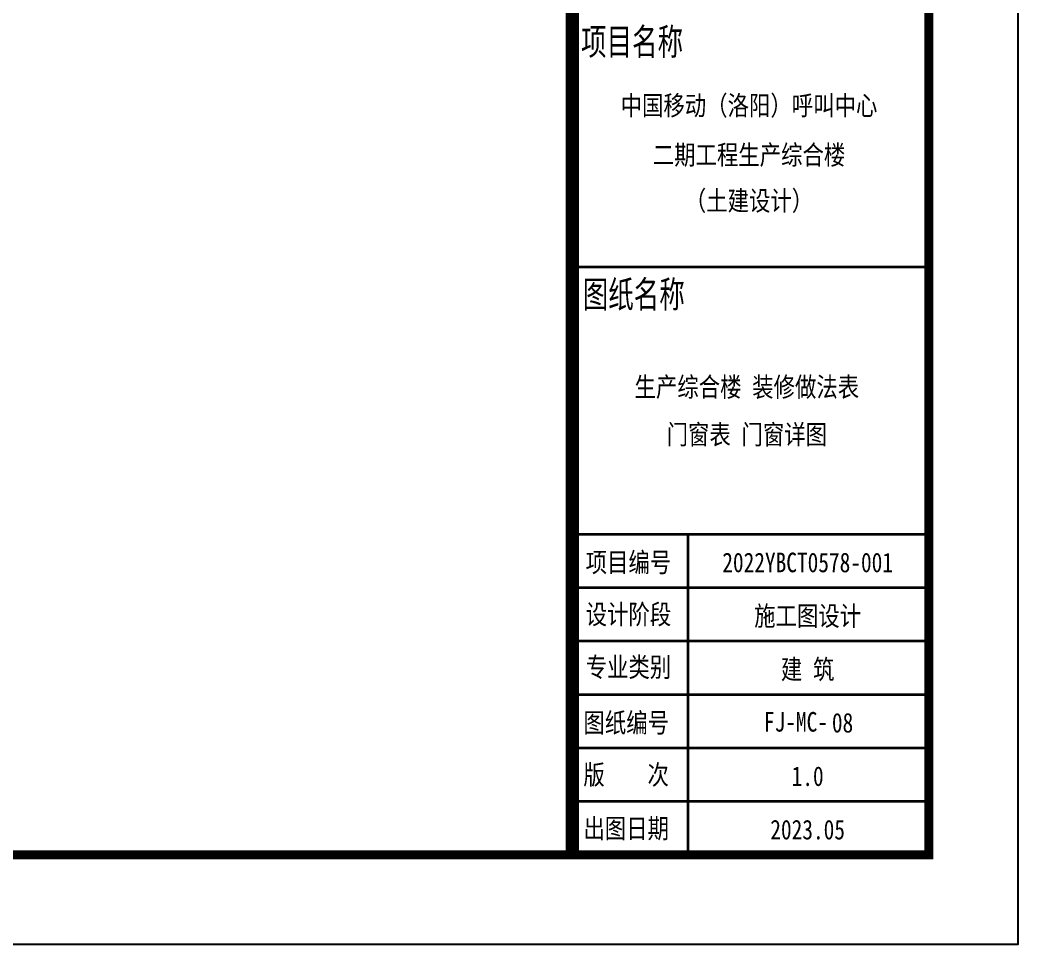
# Model space of a CAD drawing. Extents: x 1109697 to 1467097, y -139975 to 53891.
# Drawn here: x 1455897 to 1467097, y -139975 to -129603 of the extents above; entities that cross this region are included whole.
import ezdxf
from ezdxf.enums import TextEntityAlignment as Align

# ---------------------------------------------------------------- set-up
doc = ezdxf.new("R2010")
doc.units = 0
doc.header["$LTSCALE"] = 1000
doc.header["$MEASUREMENT"] = 0
doc.layers.add('PUB_TEXT', color=7, linetype='Continuous')
doc.layers.add('PUB_TITLE', color=4, linetype='Continuous')
doc.layers.add('图框', color=4, linetype='Continuous', lineweight=35)
doc.styles.add('-黑体', font='simhei.ttf', dxfattribs={"width": 0.8})

# ---------------------------------------------------------------- blocks, each defined once
blk = doc.blocks.new('图签01')
at = {"layer": '图框', "linetype": 'Continuous'}
for p, q in [((1793863, 89364), (1797865, 89364)), ((1793908, 86365), (1797908, 86365)), ((1795183, 82762), (1795183, 86365)), ((1793908, 85765), (1797908, 85765)), ((1793908, 85165), (1797908, 85165)), ((1793908, 84565), (1797908, 84565)), ((1793883, 83965), (1797883, 83965)), ((1793883, 83365), (1797883, 83365))]:
    blk.add_line(p, q, dxfattribs=at)
at = {"layer": '图框', "style": '-黑体'}
for s, height, width, p in [('项目名称', 300, 0.7, (1793979, 91741)), ('图纸名称', 300, 0.7, (1793998, 88906)), ('项目编号', 220, 0.8, (1794031, 85937)), ('设计阶段', 220, 0.8, (1794031, 85353)), ('专业类别', 220, 0.8, (1794031, 84761)), ('图纸编号', 220, 0.8, (1794006, 84137)), ('版    次', 220, 0.8, (1794006, 83553)), ('出图日期', 220, 0.8, (1794006, 82950))]:
    blk.add_text(s, height=height, dxfattribs=dict(at, width=width)).set_placement(p)
at = {"layer": '图框', "style": '-黑体', "width": 0.8}
for s, height, p in [('中国移动（洛阳）呼叫中心', 220.01, (1795864, 91065)), ('二期工程生产综合楼', 220, (1795864, 90511)), ('（土建设计）', 220, (1795864, 89996)), ('2022YBCT0578-001', 220.01, (1796522, 85936)), ('施工图设计', 220, (1796522, 85336)), ('建 筑', 220, (1796522, 84736)), ('FJ-MC-', 220, (1796391, 84147)), ('1.0', 220, (1796522, 83537)), ('2023.05', 220, (1796522, 82937))]:
    blk.add_text(s, height=height, dxfattribs=at).set_placement(p, align=Align.CENTER)

msp = doc.modelspace()

# ---------------------------------------------------------------- linework, layer by layer
at = {"layer": 'PUB_TITLE'}
msp.add_lwpolyline([(1361997, -139975), (1467097, -139975), (1467097, -80575), (1361997, -80575)], close=True, dxfattribs=at)
at = {"layer": 'PUB_TITLE', "const_width": 100}
msp.add_lwpolyline([(1364497, -138975), (1466097, -138975), (1466097, -81575), (1364497, -81575)], close=True, dxfattribs=at)
at = {"layer": '图框', "const_width": 150}
msp.add_lwpolyline([(1462097, -81575), (1462097, -138975)], dxfattribs=at)

# ---------------------------------------------------------------- block references
at = {"layer": 'PUB_TEXT'}
msp.add_blockref('图签01', (-331786, -221738), dxfattribs=at)

# ---------------------------------------------------------------- texts
at = {"layer": 'PUB_TEXT', "style": '-黑体', "width": 0.8}
for s, height, p in [('生产综合楼 装修做法表', 220.01, (1464054, -133832)), ('门窗表 门窗详图', 220, (1464054, -134366)), ('08', 220, (1465128, -137601))]:
    msp.add_text(s, height=height, dxfattribs=at).set_placement(p, align=Align.CENTER)

doc.saveas('drawing.dxf')
